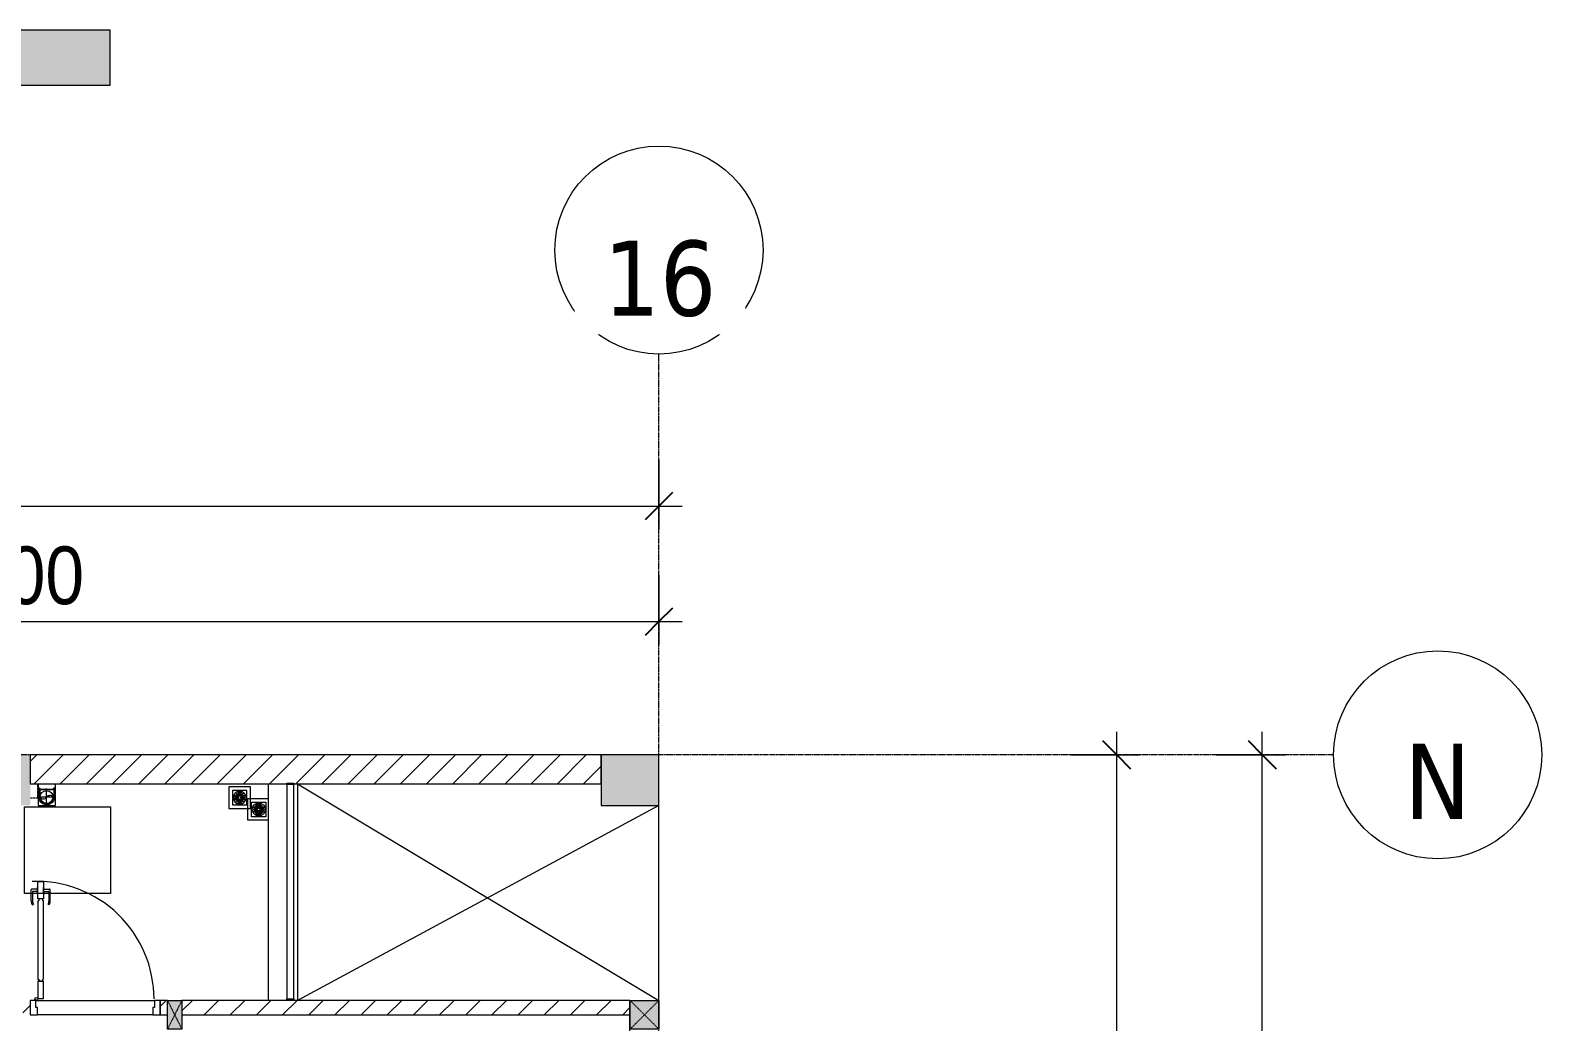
# Model space of a CAD drawing. Header units: millimetres. Extents: x 1591 to 239055, y -15958 to 83255.
# Drawn here: x 218782 to 229241, y 76389 to 83255 of the extents above; entities that cross this region are included whole.
import ezdxf

# ---------------------------------------------------------------- set-up
doc = ezdxf.new("R2010")
doc.units = ezdxf.units.MM
for name, pattern in [('Dash', [6, 3, -3]), ('Dash 1_8_', [6.35, 3.175, -3.175]), ('Grid Line', [22.225, 12.7, -3.175, 3.175, -3.175]), ('IMPORT-CENTER _2_', [40.64, 25.4, -5.08, 5.08, -5.08])]:
    doc.linetypes.add(name, pattern=pattern)
for name, color, linetype, lineweight in [('0-1', 250, 'Continuous', 5), ('A-ANNO-DIMS', 211, 'Continuous', 9), ('A-ANNO-DIMS-160', 211, 'Continuous', 9), ('A-AREA', 32, 'Dash 1_8_', 9), ('A-DETL-GENF-1', 9, 'Continuous', 9), ('A-DETL-THIN-1', 151, 'Continuous', 9), ('A-DOOR-1', 254, 'Continuous', 9), ('A-DOOR-2', 9, 'Continuous', 9), ('A-FLOR-2', 9, 'Continuous', 9), ('A-FLOR-HRAL-1', 254, 'Continuous', 9), ('A-FLOR-HRAL-2', 9, 'Continuous', 9), ('A-WALL-1', 253, 'Continuous', 18), ('A-WALL-2', 9, 'Continuous', 9), ('A-WALL-3', 113, 'Continuous', 18), ('A-WALL-PATT-1', 10, 'Continuous', 9), ('A-WALL-PATT-2', 111, 'Continuous', 9), ('G-ANNO-SYMB', 111, 'Continuous', 9), ('G-IMPT', 8, 'Continuous', 9), ('G-IMPT-1', 254, 'Continuous', 9), ('G-IMPT-2', 8, 'IMPORT-CENTER _2_', 9), ('I-FURN-1', 254, 'Continuous', 9), ('M-EQPM', 50, 'Continuous', 9), ('M-EQPM-1', 254, 'Continuous', 9), ('S-COLS', 52, 'Continuous', 9), ('S-COLS-1', 52, 'Continuous', 5), ('S-COLS-2', 250, 'Continuous', 18), ('S-COLS-3', 254, 'Continuous', 9), ('S-COLS-4', 253, 'Continuous', 18), ('S-COLS-5', 52, 'Continuous', 18), ('S-COLS-HDLN', 52, 'Dash', 9), ('S-COLS-HDLN-1', 9, 'Dash', 9), ('S-GRID-1', 1, 'Grid Line', 9), ('S-GRID-IDEN', 1, 'Continuous', 9)]:
    doc.layers.add(name, color=color, linetype=linetype, lineweight=lineweight)
doc.styles.add('Tahoma_B', font='tahomabd_0.ttf', dxfattribs={"height": 520})
doc.styles.add('UTM Avo', font='UTM Avo.ttf', dxfattribs={"width": 0.9, "height": 400})
doc.dimstyles.new('1_Dim_chi_tiet_2_5', dxfattribs={"dimscale": 304.8, "dimtxt": 399.720379, "dimasz": 0.629921, "dimexe": 0.524934, "dimexo": 0.0625, "dimgap": 0.052493, "dimtad": 1, "dimdec": 0, "dimrnd": 5, "dimzin": 0, "dimdsep": 46, "dimtxsty": 'UTM Avo', "dimblk1": 'OBLIQUE', "dimblk2": 'OBLIQUE', "dimsah": 1, "dimcen": 0.09, "dimdle": 0.524934, "dimazin": 0, "dimtfac": 1, "dimtdec": 4, "dimtix": 1, "dimtmove": 0, "dimatfit": 3, "dimfxl": 1.049869, "dimfxlon": 1, "dimtvp": 1, "dimtolj": 1, "dimtzin": 0, "dimarcsym": 2})
pattern_1 = [(45, (0, 0), (-90.50967, 90.50967), [])]

# ---------------------------------------------------------------- blocks, each defined once
blk = doc.blocks.new('NCV_TKTC_KET CAU_rvt-1-TKCS_MB TẦNG 6-8')
at = {"layer": 'S-COLS-1'}
for points in [[(122903, 77887), (122903, 78237), (122303, 78237), (122303, 77887)], [(127253, 77887), (127253, 78237), (126853, 78237), (126853, 77887)]]:
    blk.add_hatch(color=256, dxfattribs=at).paths.add_polyline_path(points)
at = {"layer": 'S-COLS-2'}
for p, q in [((127253, 78237), (126853, 78237)), ((126853, 78237), (126853, 77887)), ((127253, 77887), (127253, 78237)), ((126853, 77887), (127253, 77887))]:
    blk.add_line(p, q, dxfattribs=at)
blk = doc.blocks.new('MAY GIAT - MAY GIAT_dwg-348053-TKCS_MB TẦNG 6-8')
at = {"layer": 'G-IMPT-1', "flags": 128}
blk.add_lwpolyline([(5, 597), (5, 2), (605, 2), (605, 597)], close=True, dxfattribs=at)
blk = doc.blocks.new('MAY GIAT - MAY GIAT-401071-TKCS_MB TẦNG 6-8')
at = {"layer": 'I-FURN-1'}
for p, q in [((5, -2), (605, -2)), ((5, -597), (5, -2)), ((605, -2), (605, -597)), ((605, -597), (5, -597))]:
    blk.add_line(p, q, dxfattribs=at)
at = {"extrusion": (0, 0, -1), "zscale": -1, "rotation": 180}
blk.add_blockref('MAY GIAT - MAY GIAT_dwg-348053-TKCS_MB TẦNG 6-8', (0, 0), dxfattribs=at)
blk = doc.blocks.new('THU NUOC - THU NUOC-461820-TKCS_MB TẦNG 6-8')
at = {"layer": 'M-EQPM-1'}
for p, q in [((-66, 71), (-66, -79)), ((84, 71), (-66, 71)), ((59, 46), (-41, 46)), ((-41, 46), (-41, -54)), ((-23, 11), (41, 11)), ((41, 5), (-23, 5)), ((-11, 23), (28, 23)), ((28, 17), (-11, 17)), ((-1, 36), (19, 36)), ((19, 30), (-1, 30)), ((59, -54), (59, 46)), ((84, -79), (84, 71)), ((-66, -79), (84, -79)), ((-41, -54), (59, -54)), ((-23, -1), (1, -1)), ((1, -7), (-23, -7)), ((-23, -14), (41, -14)), ((41, -20), (-23, -20)), ((-11, -26), (28, -26)), ((28, -32), (-11, -32)), ((-1, -38), (19, -38)), ((19, -44), (-1, -44)), ((1, -1), (1, -7)), ((17, -1), (41, -1)), ((17, -7), (17, -1)), ((41, -7), (17, -7))]:
    blk.add_line(p, q, dxfattribs=at)
for centre, radius, start, end in [((9, -4), 45, 0, 180), ((9, -4), 45, 0, 180), ((-23, 8), 3, 90, 270), ((-11, 20), 3, 90, 270), ((-1, 33), 3, 90, 270), ((19, 33), 3, 270, 90), ((28, 20), 3, 270, 90), ((41, 8), 3, 270, 90), ((9, -4), 45, 180, 360), ((9, -4), 45, 180, 360), ((-23, -4), 3, 90, 270), ((-23, -17), 3, 90, 270), ((-11, -29), 3, 90, 270), ((-1, -41), 3, 90, 270), ((19, -41), 3, 270, 90), ((28, -29), 3, 270, 90), ((41, -4), 3, 270, 90), ((41, -17), 3, 270, 90)]:
    blk.add_arc(centre, radius, start, end, dxfattribs=at)
blk = doc.blocks.new('Railing - 50 x 10mm-901205-TKCS_MB TẦNG 6-8')
at = {"layer": 'A-FLOR-HRAL-2'}
for p, q in [((25, 5), (-25, 5)), ((-25, 5), (-25, -5)), ((25, -5), (25, 5)), ((-25, -5), (25, -5))]:
    blk.add_line(p, q, dxfattribs=at)
blk = doc.blocks.new('Railing - Railing-951448-TKCS_MB TẦNG 6-8')
at = {"layer": 'A-FLOR-HRAL-2'}
for p, q in [((101769, 68771), (101769, 67286)), ((101819, 67286), (101819, 68771))]:
    blk.add_line(p, q, dxfattribs=at)
at = {"extrusion": (0, 0, -1), "zscale": -1}
for p in [(-101794, 68776), (-101794, 67281)]:
    blk.add_blockref('Railing - 50 x 10mm-901205-TKCS_MB TẦNG 6-8', p, dxfattribs=at)
blk = doc.blocks.new('DOOR_CW_01 CANH MO-PANEL KINH - DIG_01-900x2200-CỬA NHÔM KÍNH-901226-TKCS_MB TẦNG 6-8')
at = {"layer": 'A-DETL-GENF-1'}
for p, q in [((-397, 872), (-357, 872)), ((-397, 752), (-397, 872)), ((-357, 872), (-357, 752)), ((-442, 737), (-442, 816)), ((-399, 820), (-438, 820)), ((-434, 800), (-434, 737)), ((-399, 804), (-430, 804)), ((-399, 832), (-397, 832)), ((-399, 792), (-399, 832)), ((-397, 792), (-399, 792)), ((-397, 792), (-397, 832)), ((-357, 752), (-397, 752)), ((-397, 738), (-391, 738)), ((-397, 738), (-397, 196)), ((-363, 752), (-391, 752)), ((-391, 752), (-391, 738)), ((-363, 738), (-363, 752)), ((-357, 738), (-363, 738)), ((-357, 792), (-357, 832)), ((-355, 832), (-357, 832)), ((-357, 792), (-355, 792)), ((-357, 196), (-357, 738)), ((-355, 792), (-355, 832)), ((-355, 820), (-316, 820)), ((-355, 804), (-324, 804)), ((-320, 800), (-320, 737)), ((-312, 737), (-312, 816)), ((-434, 711), (-427, 716)), ((-320, 711), (-327, 716)), ((-397, 196), (-391, 196)), ((-357, 182), (-397, 182)), ((-397, 182), (-397, 62)), ((-391, 196), (-391, 182)), ((-391, 182), (-363, 182)), ((-357, 196), (-363, 196)), ((-363, 182), (-363, 196)), ((-357, 62), (-357, 182)), ((-397, 62), (-357, 62))]:
    blk.add_line(p, q, dxfattribs=at)
blk.add_circle((-407, 60), 10, dxfattribs=at)
for centre, radius, start, end in [((-407, 60), 814, 360, 92), ((-438, 816), 4, 90, 180), ((-397, 737), 45, 180, 215), ((-430, 800), 4, 90, 180), ((-397, 737), 37, 180, 215), ((-357, 737), 37, 325, 0), ((-324, 800), 4, 360, 90), ((-357, 737), 45, 325, 0), ((-316, 816), 4, 0, 90)]:
    blk.add_arc(centre, radius, start, end, dxfattribs=at)
at = {"layer": 'A-DOOR-2'}
for p, q in [((-410, 50), (-450, 50)), ((-450, 50), (-450, -50)), ((-410, 0), (-410, 50)), ((-400, 0), (-410, 0)), ((-407, 50), (-382, 50)), ((-400, -50), (-400, 0)), ((410, 0), (400, 0)), ((400, 0), (400, -50)), ((450, 50), (410, 50)), ((410, 50), (410, 0)), ((450, -50), (450, 50)), ((-450, -50), (-400, -50)), ((400, -50), (450, -50))]:
    blk.add_line(p, q, dxfattribs=at)
blk = doc.blocks.new('G1_SOF - BO TRU - 100x200-746114-TKCS_MB TẦNG 6-8')
at = {"layer": 'S-COLS'}
blk.add_hatch(color=256, dxfattribs=at).paths.add_polyline_path([(50, -100), (50, 100), (-50, 100), (-50, -100)])
at = {"layer": 'S-COLS-4'}
for p, q in [((-50, 100), (50, 100)), ((-50, -100), (-50, 100)), ((50, 100), (50, -100)), ((50, -100), (-50, -100))]:
    blk.add_line(p, q, dxfattribs=at)
at = {"layer": 'S-COLS-HDLN-1'}
for p, q in [((50, -100), (-50, 100)), ((-50, -100), (50, 100))]:
    blk.add_line(p, q, dxfattribs=at)
blk = doc.blocks.new('NCV_TKTC_TANG 6 - 8_rvt-2-TKCS_MB TẦNG 6-8')
at = {"layer": 'A-WALL-PATT-1'}
h = blk.add_hatch(dxfattribs=at)
h.set_pattern_fill('FP_1', color=256, style=0, pattern_type=2)
h.set_pattern_definition(pattern_1)
h.paths.add_polyline_path([(122902, 76437), (122902, 76537), (122852, 76537), (122852, 76437)])
h.paths.add_polyline_path([(123819, 76437), (123852, 76437), (123852, 76537), (123802, 76537), (123802, 76437)])
h = blk.add_hatch(dxfattribs=at)
h.set_pattern_fill('FP_1', color=256, style=0, pattern_type=2)
h.set_pattern_definition(pattern_1)
h.paths.add_polyline_path([(123952, 76437), (127052, 76437), (127052, 76537), (123952, 76537), (123952, 76529)])
at = {"layer": 'A-FLOR-2'}
for p, q in [((123752, 76437), (122952, 76437)), ((127052, 73387), (127052, 76437))]:
    blk.add_line(p, q, dxfattribs=at)
at = {"layer": 'A-WALL-1'}
for p, q in [((123852, 76537), (123802, 76537)), ((123802, 76537), (123802, 76437)), ((124677, 76537), (123952, 76537)), ((127052, 76537), (124727, 76537)), ((127052, 76437), (127052, 76537)), ((123802, 76437), (123852, 76437)), ((123952, 76437), (127052, 76437))]:
    blk.add_line(p, q, dxfattribs=at)
at = {"layer": 'A-WALL-2'}
for p, q in [((124552, 76537), (124552, 78037)), ((124752, 78037), (124752, 76537)), ((122942, 76537), (123762, 76537)), ((123752, 76437), (122952, 76437))]:
    blk.add_line(p, q, dxfattribs=at)
at = {"layer": 'A-DOOR-1'}
blk.add_blockref('DOOR_CW_01 CANH MO-PANEL KINH - DIG_01-900x2200-CỬA NHÔM KÍNH-901226-TKCS_MB TẦNG 6-8', (123352, 76487), dxfattribs=at)
at = {"layer": 'A-FLOR-HRAL-1'}
blk.add_blockref('Railing - Railing-951448-TKCS_MB TẦNG 6-8', (22908, 9261), dxfattribs=at)
at = {"layer": 'I-FURN-1', "rotation": 90.00000000000098}
blk.add_blockref('MAY GIAT - MAY GIAT-401071-TKCS_MB TẦNG 6-8', (122862, 77272), dxfattribs=at)
at = {"layer": 'M-EQPM-1', "rotation": 180}
blk.add_blockref('THU NUOC - THU NUOC-461820-TKCS_MB TẦNG 6-8', (124361, 77936), dxfattribs=at)
at = {"layer": 'S-COLS-3', "rotation": 180}
blk.add_blockref('G1_SOF - BO TRU - 100x200-746114-TKCS_MB TẦNG 6-8', (123902, 76437), dxfattribs=at)
blk = doc.blocks.new('G1_SOF - BO TRU - 200x200-3056269-TKCS_MB TẦNG 6-8')
at = {"layer": 'S-COLS'}
blk.add_hatch(color=256, dxfattribs=at).paths.add_polyline_path([(100, 100), (-100, 100), (-100, -100), (100, -100)])
at = {"layer": 'S-COLS-5'}
for p, q in [((-100, 100), (100, 100)), ((-100, -100), (-100, 100)), ((100, 100), (100, -100)), ((100, -100), (-100, -100))]:
    blk.add_line(p, q, dxfattribs=at)
at = {"layer": 'S-COLS-HDLN'}
for p, q in [((100, -100), (-100, 100)), ((-100, -100), (100, 100))]:
    blk.add_line(p, q, dxfattribs=at)
blk = doc.blocks.new('TKTC_XREF_251221_MB TANG 2-7 - TKTC_XREF_260130_MB TANG 2-5_dwg_THU NUOC - THU NUOC-444531-TKCS_MB TẦNG 1-V150-TKCS_MB TẦNG 6-8')
at = {"layer": 'G-IMPT'}
for p, q in [((-23, 11), (41, 11)), ((41, 5), (-23, 5)), ((-11, 23), (28, 23)), ((28, 17), (-11, 17)), ((-1, 36), (19, 36)), ((19, 30), (-1, 30)), ((-60, -79), (84, -79)), ((-23, -14), (41, -14)), ((41, -20), (-23, -20)), ((-11, -26), (28, -26)), ((28, -32), (-11, -32)), ((-1, -38), (19, -38)), ((19, -44), (-1, -44))]:
    blk.add_line(p, q, dxfattribs=at)
at = {"layer": 'G-IMPT', "flags": 128}
for points in [[(84, -79), (84, 71), (-60, 71)], [(-23, -1), (1, -1), (1, -7), (-23, -7)], [(41, -7), (17, -7), (17, -1), (41, -1)]]:
    blk.add_lwpolyline(points, dxfattribs=at)
blk.add_lwpolyline([(59, -54), (59, 46), (-41, 46), (-41, -54)], close=True, dxfattribs=at)
at = {"layer": 'G-IMPT'}
for centre, radius, start, end in [((9, -4), 45, 360, 180), ((9, -4), 45, 360, 180), ((-23, 8), 3, 90, 270), ((-11, 20), 3, 90, 270), ((-1, 33), 3, 90, 270), ((19, 33), 3, 270, 90), ((28, 20), 3, 270, 90), ((41, 8), 3, 270, 90), ((9, -4), 45, 180, 360), ((9, -4), 45, 180, 360), ((-23, -4), 3, 90, 270), ((-23, -17), 3, 90, 270), ((-11, -29), 3, 90, 270), ((-1, -41), 3, 90, 270), ((19, -41), 3, 270, 90), ((28, -29), 3, 270, 90), ((41, -4), 3, 270, 90), ((41, -17), 3, 270, 90)]:
    blk.add_arc(centre, radius, start, end, dxfattribs=at)
blk = doc.blocks.new('TKTC_XREF_251221_MB TANG 2-7 - TKTC_XREF_260130_MB TANG 2-5_dwg_$cc-4746798-TKCS_MB TẦNG 6-8')
at = {"layer": 'G-IMPT-2'}
for p, q in [((-0.67, 0), (0.67, 0)), ((0, -0.67), (0, 0.67))]:
    blk.add_line(p, q, dxfattribs=at)
at = {"layer": 'M-EQPM'}
blk.add_circle((0, 0), 0.5, dxfattribs=at)
for centre, radius, start, end in [((0, 0), 0.5, 90, 270), ((0.19, 0.25), 0.313, 126.8699, 233.1301), ((-0.19, -0.25), 0.313, 306.8699, 53.1301)]:
    blk.add_arc(centre, radius, start, end, dxfattribs=at)
blk = doc.blocks.new('TKTC_XREF_251221_MB TANG 2-7 - TKTC_XREF_260130_MB TANG 2-5_dwg_CUM U_DN100-4746799-TKCS_MB TẦNG 6-8')
at = {"layer": 'G-IMPT'}
blk.add_hatch(color=256, dxfattribs=at).paths.add_polyline_path([(0, 61), (16, 59), (31, 53), (43, 43), (53, 31), (59, 16), (61, 0), (59, -16), (53, -30), (43, -43), (31, -53), (16, -59), (0, -61), (0, -57), (15, -55), (29, -49), (40, -40), (49, -28), (55, -15), (57, 0), (55, 15), (49, 29), (40, 40), (29, 49), (15, 55), (0, 57)])
for p, q in [((-79, 67), (-79, 63)), ((-77, 67), (-77, 63)), ((-75, 67), (-75, 63)), ((-73, 69), (-73, 61)), ((-67, 68), (-72, 68)), ((-67, 62), (-72, 62)), ((-65, 69), (0, 69)), ((-79, -63), (-79, -67)), ((-77, -63), (-77, -67)), ((-75, -63), (-75, -67)), ((-73, -61), (-73, -69)), ((-67, -62), (-72, -62)), ((-67, -68), (-72, -68)), ((-65, -69), (0, -69))]:
    blk.add_line(p, q, dxfattribs=at)
at = {"layer": 'G-IMPT', "flags": 128}
for points in [[(-73, 68), (-78, 68), (-78, 62), (-73, 62)], [(-72, 59), (-67, 59), (-67, 71), (-72, 71)], [(-67, 71), (-67, 73), (-65, 73), (-65, 57), (-67, 57), (-67, 59)], [(-65, 61), (0, 61), (0, 57)], [(-73, -62), (-78, -62), (-78, -68), (-73, -68)], [(-72, -71), (-67, -71), (-67, -59), (-72, -59)], [(-67, -59), (-67, -57), (-65, -57), (-65, -73), (-67, -73), (-67, -71)], [(-65, -61), (0, -61), (0, -57)]]:
    blk.add_lwpolyline(points, dxfattribs=at)
at = {"layer": 'G-IMPT'}
for centre, radius, start, end in [((-78, 67), 0.96, 90, 180), ((-78, 63), 0.96, 180, 270), ((-71, 69), 1.56, 112.6199, 247.3801), ((-68, 65), 4.8, 143.1301, 216.8699), ((-71, 61), 1.56, 112.6199, 247.3801), ((0, 0), 69, 270, 90), ((0, 0), 61, 270, 90), ((0, 0), 57, 270, 90), ((-78, -63), 0.96, 90, 180), ((-78, -67), 0.96, 180, 270), ((-71, -61), 1.56, 112.6199, 247.3801), ((-68, -65), 4.8, 143.1301, 216.8699), ((-71, -69), 1.56, 112.6199, 247.3801)]:
    blk.add_arc(centre, radius, start, end, dxfattribs=at)
blk = doc.blocks.new('TKTC_XREF_251221_MB TANG 2-7 - TKTC_XREF_251221_MB TANG 2-7-2039446-TKCS_MB TẦNG 6-8')
at = {"layer": 'M-EQPM'}
for p, q in [((89304, 60800), (89304, 60760)), ((89424, 60760), (89424, 60800)), ((89304, 60760), (89424, 60760)), ((89304, 60760), (89304, 60650)), ((89424, 60760), (89304, 60760)), ((89424, 60650), (89424, 60760)), ((89304, 60650), (89424, 60650)), ((93600, 59300), (93600, 60650))]:
    blk.add_line(p, q, dxfattribs=at)
at = {"xscale": 90.00000000005122, "yscale": 90.00000000005122, "zscale": 90.00000000005122, "rotation": 90.37402677993775}
blk.add_blockref('TKTC_XREF_251221_MB TANG 2-7 - TKTC_XREF_260130_MB TANG 2-5_dwg_$cc-4746798-TKCS_MB TẦNG 6-8', (89363, 60707), dxfattribs=at)
at = {"extrusion": (0, 0, -1), "xscale": 0.7894736842105242, "yscale": 0.7894736842105242, "zscale": -0.7894736842105242, "rotation": 269.9999999984439}
blk.add_blockref('TKTC_XREF_251221_MB TANG 2-7 - TKTC_XREF_260130_MB TANG 2-5_dwg_CUM U_DN100-4746799-TKCS_MB TẦNG 6-8', (-89364, 60709), dxfattribs=at)
at = {"extrusion": (0, 0, -1), "zscale": -1}
blk.add_blockref('TKTC_XREF_251221_MB TANG 2-7 - TKTC_XREF_260130_MB TANG 2-5_dwg_THU NUOC - THU NUOC-444531-TKCS_MB TẦNG 1-V150-TKCS_MB TẦNG 6-8', (-90840, 60626), dxfattribs=at)
blk = doc.blocks.new('Grid - M_Grid Head - Circle-353313-TKCS_MB TẦNG 6-8')
at = {"layer": 'S-GRID-IDEN'}
blk.add_circle((0, 0), 4.5, dxfattribs=at)
blk = doc.blocks.new('Section - 3_32_ x 3_8_-4701953-TKCS_MB TẦNG 6-8')
at = {"layer": 'G-ANNO-SYMB'}
blk.add_hatch(color=256, dxfattribs=at).paths.add_polyline_path([(0, 9.525), (0, 0), (-2.38125, 0), (-2.38125, 9.525)])
for p, q in [((0, 9.525), (-2.38125, 9.525)), ((-2.38125, 9.525), (-2.38125, 0)), ((0, 0), (0, 9.525)), ((-2.38125, 0), (0, 0))]:
    blk.add_line(p, q, dxfattribs=at)
blk = doc.blocks.new('DIMBLOCK16-TKCS_MB TẦNG 6-8')
at = {"layer": 'A-ANNO-DIMS-160'}
for p, q in [((201832, 80280), (201832, 79800)), ((201832, 79960), (201832, 80280)), ((223132, 80280), (223132, 79800)), ((223132, 79960), (223132, 80280)), ((201672, 79960), (223292, 79960))]:
    blk.add_line(p, q, dxfattribs=at)
at = {"layer": 'A-ANNO-DIMS-160', "lineweight": 25}
for p, q in [((201832, 79960), (201928, 80056)), ((223132, 79960), (223228, 80056)), ((201832, 79960), (201736, 79864)), ((223132, 79960), (223036, 79864))]:
    blk.add_line(p, q, dxfattribs=at)
at = {"layer": 'A-ANNO-DIMS-160', "color": 0, "insert": (211798, 80480), "char_height": 400, "width": 1643.29, "attachment_point": 1, "line_spacing_factor": 1.110334, "style": 'UTM Avo'}
blk.add_mtext('21300', dxfattribs=at)
blk = doc.blocks.new('_Oblique')
at = {"color": 0, "linetype": 'ByBlock', "lineweight": -2}
blk.add_line((-0.5, -0.5), (0.5, 0.5), dxfattribs=at)
blk = doc.blocks.new('DIMBLOCK19-TKCS_MB TẦNG 6-8')
at = {"layer": 'A-ANNO-DIMS-160'}
for p, q in [((214132, 79480), (214132, 79000)), ((214132, 79160), (214132, 79480)), ((223132, 79480), (223132, 79000)), ((223132, 79160), (223132, 79480)), ((214132, 79160), (223292, 79160))]:
    blk.add_line(p, q, dxfattribs=at)
at = {"layer": 'A-ANNO-DIMS-160', "lineweight": 25}
for p, q in [((214132, 79160), (214228, 79256)), ((223132, 79160), (223228, 79256)), ((214132, 79160), (214036, 79064)), ((223132, 79160), (223036, 79064))]:
    blk.add_line(p, q, dxfattribs=at)
at = {"layer": 'A-ANNO-DIMS-160', "color": 0, "insert": (218084, 79680), "char_height": 400, "width": 1314.64, "attachment_point": 1, "line_spacing_factor": 1.110334, "style": 'UTM Avo'}
blk.add_mtext('9000', dxfattribs=at)
blk = doc.blocks.new('DIMBLOCK22-TKCS_MB TẦNG 6-8')
at = {"layer": 'A-ANNO-DIMS-160'}
for p, q in [((227307, 17077), (227307, 78397)), ((226987, 78237), (227467, 78237)), ((227307, 78237), (226987, 78237)), ((226987, 17237), (227467, 17237)), ((227307, 17237), (226987, 17237))]:
    blk.add_line(p, q, dxfattribs=at)
at = {"layer": 'A-ANNO-DIMS-160', "lineweight": 25}
for p, q in [((227307, 78237), (227211, 78333)), ((227307, 78237), (227403, 78141)), ((227307, 17237), (227211, 17333)), ((227307, 17237), (227403, 17141))]:
    blk.add_line(p, q, dxfattribs=at)
at = {"layer": 'A-ANNO-DIMS-160', "color": 0, "insert": (226787, 47052), "char_height": 400, "width": 1643.29, "attachment_point": 1, "rotation": 90, "line_spacing_factor": 1.110334, "style": 'UTM Avo'}
blk.add_mtext('61000', dxfattribs=at)
blk = doc.blocks.new('DIMBLOCK27-TKCS_MB TẦNG 6-8')
at = {"layer": 'A-ANNO-DIMS-160'}
for p, q in [((226300, 69937), (226300, 78397)), ((225980, 78237), (226460, 78237)), ((226300, 78237), (225980, 78237)), ((225980, 69937), (226460, 69937)), ((226300, 69937), (225980, 69937))]:
    blk.add_line(p, q, dxfattribs=at)
at = {"layer": 'A-ANNO-DIMS-160', "lineweight": 25}
for p, q in [((226300, 78237), (226204, 78333)), ((226300, 78237), (226396, 78141)), ((226300, 69937), (226204, 70033)), ((226300, 69937), (226396, 69841))]:
    blk.add_line(p, q, dxfattribs=at)
at = {"layer": 'A-ANNO-DIMS-160', "color": 0, "insert": (225781, 73539), "char_height": 400, "width": 1314.64, "attachment_point": 1, "rotation": 90, "line_spacing_factor": 1.110334, "style": 'UTM Avo'}
blk.add_mtext('8300', dxfattribs=at)

msp = doc.modelspace()

# ---------------------------------------------------------------- hatches: boundary and pattern name
at = {"layer": 'A-WALL-PATT-2'}
h = msp.add_hatch(dxfattribs=at)
h.set_pattern_fill('FP_1', color=256, style=0, pattern_type=2)
h.set_pattern_definition([(45, (95879.7, 0), (-90.50967, 90.50967), [])])
h.paths.add_polyline_path([(221310.5, 78036.9), (222732.3, 78036.9), (222732.3, 78236.9), (218782.3, 78236.9), (218782.3, 78036.9), (220557.2, 78036.9), (220557.2, 78041.9), (220607.2, 78041.9), (220607.2, 78036.9)])

# ---------------------------------------------------------------- linework, layer by layer
at = {"layer": 'A-AREA'}
for p, q in [((218832.2, 78036.9), (218832.2, 77936.9)), ((218832.2, 77936.9), (218782.3, 77936.9))]:
    msp.add_line(p, q, dxfattribs=at)
at = {"layer": 'A-DETL-THIN-1'}
for p, q in [((220632.3, 78036.9), (223132.3, 76536.9)), ((223132.3, 77886.9), (220632.3, 76536.9))]:
    msp.add_line(p, q, dxfattribs=at)
at = {"layer": 'A-WALL-3'}
for p, q in [((222732.3, 78236.9), (218782.3, 78236.9)), ((218782.3, 78236.9), (218782.3, 78036.9)), ((222732.3, 78036.9), (222732.3, 78236.9)), ((218782.3, 78036.9), (220557.2, 78036.9)), ((220607.2, 78036.9), (222732.3, 78036.9))]:
    msp.add_line(p, q, dxfattribs=at)
at = {"layer": 'S-GRID-1'}
for p, q in [((223132.3, 77012.5), (223132.3, 81012.5)), ((223800.6, 78236.9), (130306.5, 78236.9)), ((227800.6, 78236.9), (223800.6, 78236.9)), ((223132.3, 19149.4), (223132.3, 77012.5))]:
    msp.add_line(p, q, dxfattribs=at)

# ---------------------------------------------------------------- block references
at = {"layer": '0-1'}
for name in ['NCV_TKTC_KET CAU_rvt-1-TKCS_MB TẦNG 6-8', 'NCV_TKTC_TANG 6 - 8_rvt-2-TKCS_MB TẦNG 6-8']:
    msp.add_blockref(name, (95879.7, 0), dxfattribs=at)
at = {"layer": 'G-ANNO-SYMB', "xscale": 159.9999999999999, "yscale": 159.9999999999999, "zscale": 159.9999999999999, "rotation": 269.9999999999996}
msp.add_blockref('Section - 3_32_ x 3_8_-4701953-TKCS_MB TẦNG 6-8', (217812.3, 82873.6), dxfattribs=at)
at = {"layer": 'M-EQPM'}
msp.add_blockref('TKTC_XREF_251221_MB TANG 2-7 - TKTC_XREF_251221_MB TANG 2-7-2039446-TKCS_MB TẦNG 6-8', (129532.3, 17236.9), dxfattribs=at)
at = {"layer": 'S-COLS', "rotation": 180}
msp.add_blockref('G1_SOF - BO TRU - 200x200-3056269-TKCS_MB TẦNG 6-8', (223032.3, 76436.9), dxfattribs=at)
at = {"layer": 'S-GRID-IDEN', "xscale": 159.9999999999999, "yscale": 159.9999999999999, "zscale": 159.9999999999999}
msp.add_blockref('Grid - M_Grid Head - Circle-353313-TKCS_MB TẦNG 6-8', (223132.3, 81732.5), dxfattribs=at)
at = {"layer": 'S-GRID-IDEN', "xscale": 159.9999999999999, "yscale": 159.9999999999999, "zscale": 159.9999999999999, "rotation": 89.99999999999982}
msp.add_blockref('Grid - M_Grid Head - Circle-353313-TKCS_MB TẦNG 6-8', (228520.6, 78236.9), dxfattribs=at)

# ---------------------------------------------------------------- dimensions: what is measured, and where the dimension line sits
at = {"layer": 'A-ANNO-DIMS'}
for base, p1, p2, override, picture, middle in [((223132.3, 79960.4), (201832.3, 80280.4), (223132.3, 80280.4), {"dimpost": '<>', "dimfxl": 21300}, 'DIMBLOCK16-TKCS_MB TẦNG 6-8', (212482.3, 80183.4)), ((223132.3, 79160.4), (214132.3, 79480.4), (223132.3, 79480.4), {"dimpost": '<>', "dimfxl": 9000}, 'DIMBLOCK19-TKCS_MB TẦNG 6-8', (218632.3, 79383.4))]:
    dim = msp.add_linear_dim(base=base, p1=p1, p2=p2, dimstyle='1_Dim_chi_tiet_2_5', override=override, dxfattribs=at)
    dim.commit()
    dim.dimension.update_dxf_attribs({"geometry": picture, "text_midpoint": middle})
for base, p1, p2, override, picture, middle in [((226300.3, 78236.9), (225980.3, 69936.9), (225980.3, 78236.9), {"dimpost": '<>', "dimfxl": 8300}, 'DIMBLOCK27-TKCS_MB TẦNG 6-8', (226077.3, 74086.9)), ((227306.8, 78236.9), (226986.8, 17236.9), (226986.8, 78236.9), {"dimpost": '<>', "dimfxl": 61000}, 'DIMBLOCK22-TKCS_MB TẦNG 6-8', (227083.8, 47736.9))]:
    dim = msp.add_linear_dim(base=base, p1=p1, p2=p2, angle=90, dimstyle='1_Dim_chi_tiet_2_5', override=override, dxfattribs=at)
    dim.commit()
    dim.dimension.update_dxf_attribs({"geometry": picture, "text_midpoint": middle})

# ---------------------------------------------------------------- next in the draw order: texts
at = {"layer": 'S-GRID-IDEN', "char_height": 520, "attachment_point": 5, "line_spacing_factor": 0.996129, "style": 'Tahoma_B', "bg_fill": 3, "box_fill_scale": 1.25, "bg_fill_color": 256, "bg_fill_true_color": 13158600, "bg_fill_transparency": 0}
for s, insert, width in [('\\pt2031.9988,4063.9976,6096.0016,8128.0004,10159.9992,12191.998,14224.002,16256.0008,18287.9996,20319.9984,22352.0024,24384.0012,26416,28447.9988,30479.9976,32512.0016,34544.0004,36575.9992,38607.998,40640.002,42672.0008,44703.9996,46735.9984,48768.0024,50800.0012,52832,54863.9988,56895.9976,58928.0016,60960.0004,62991.9992,65023.998;16', (223139, 81532.7), 921.6), ('\\pt2031.9988,4063.9976,6096.0016,8128.0004,10159.9992,12191.998,14224.002,16256.0008,18287.9996,20319.9984,22352.0024,24384.0012,26416,28447.9988,30479.9976,32512.0016,34544.0004,36575.9992,38607.998,40640.002,42672.0008,44703.9996,46735.9984,48768.0024,50800.0012,52832,54863.9988,56895.9976,58928.0016,60960.0004,62991.9992,65023.998;N', (228519.1, 78053.6), 561.6)]:
    msp.add_mtext(s, dxfattribs=dict(at, insert=insert, width=width))

doc.saveas('drawing.dxf')
